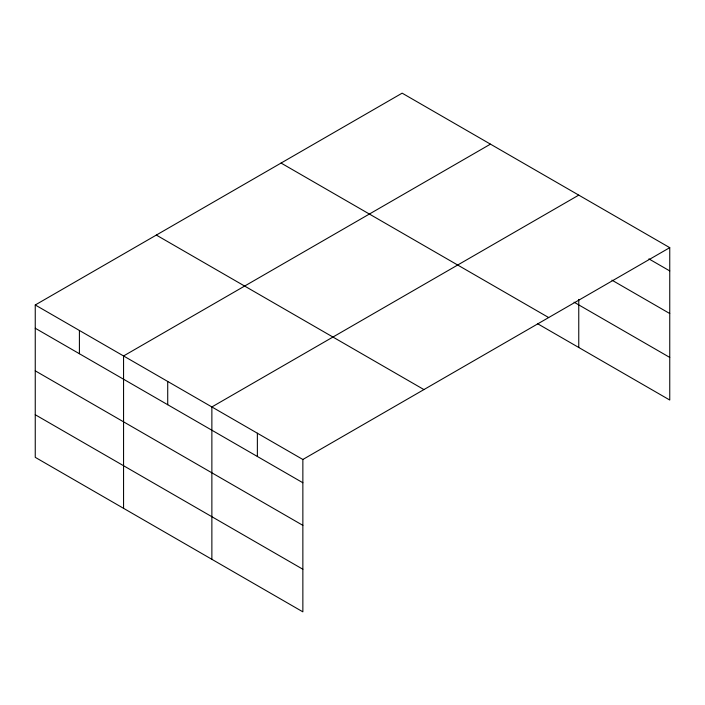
<?xml version="1.0" encoding="UTF-8"?>
<svg xmlns="http://www.w3.org/2000/svg" width="705" height="705" viewBox="0 0 705 705"><rect width="100%" height="100%" fill="white"/><g stroke="black" fill="none" stroke-linecap="round" stroke-linejoin="round"><path stroke-width="1.06" d="M35.25 304.974L302.859 459.484L302.859 611.843L35.25 457.342L35.25 304.974L402.141 93.157L669.75 247.658L669.75 400.026L537.422 323.621M490.451 144.146L123.56 355.963L123.56 508.323M578.761 195.126L211.87 406.952L211.87 559.312M302.859 459.484L669.75 247.658M648.9 258.885L669.75 270.923M611.931 280.149L669.75 313.531M574.064 302.181L669.75 357.417M281.066 163.058L548.675 317.558M156.325 235.073L423.934 389.583M35.25 328.239L302.859 482.749M35.25 370.839L302.859 525.348M35.25 414.734L302.859 569.243M578.761 299.405L578.761 347.494M257.369 433.214L257.369 456.479M167.719 381.458L167.719 404.723M79.409 330.469L79.409 353.734"/></g></svg>
